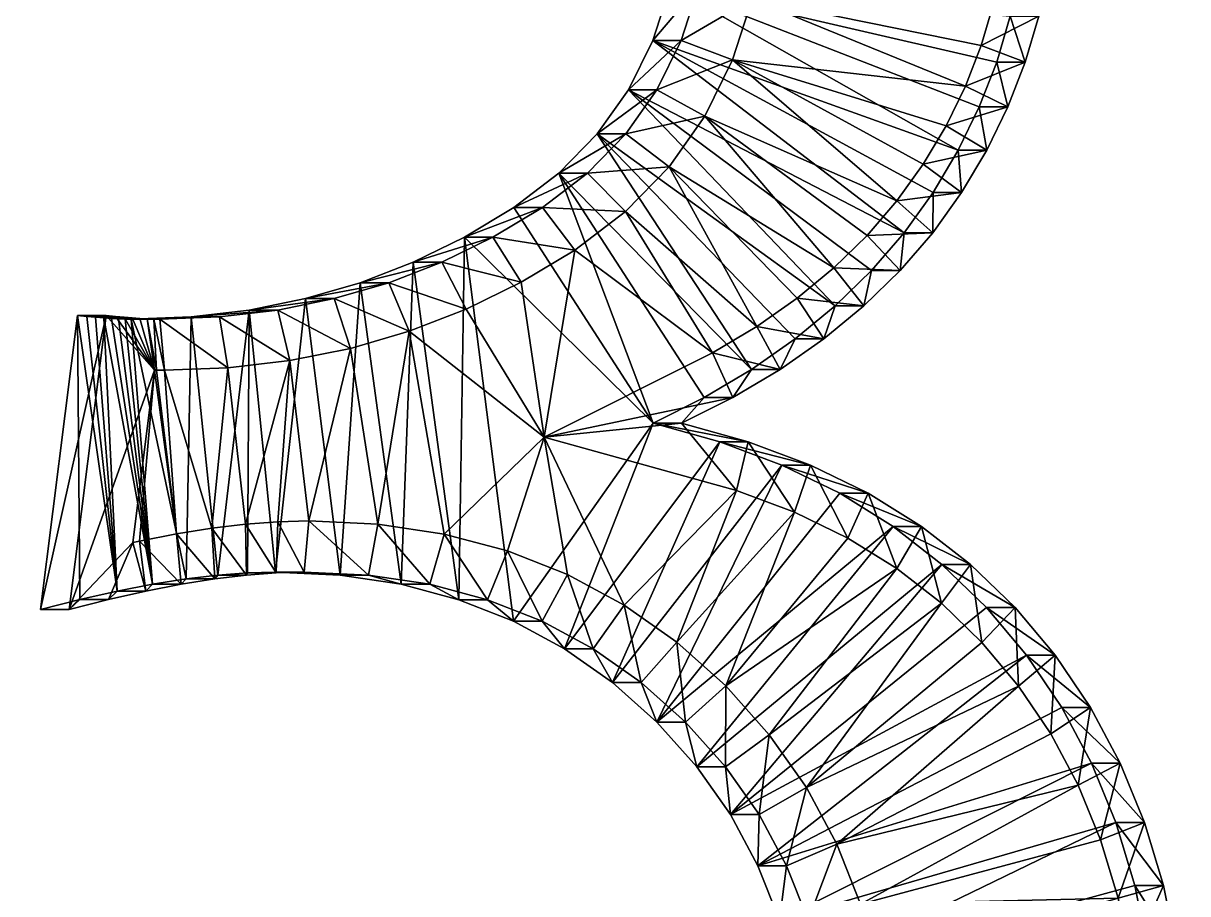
# Model space of a CAD drawing. Header units: metres. Extents: x -136 to 55, y -57 to 41.
# Drawn here: x -96.61 to -90.64, y -51.67 to -47.21 of the extents above; entities that cross this region are included whole.
import ezdxf

# ---------------------------------------------------------------- set-up
doc = ezdxf.new("R2010")
doc.units = ezdxf.units.M
doc.layers.get('0').update_dxf_attribs({"true_color": 0x57e057})

msp = doc.modelspace()

# ---------------------------------------------------------------- meshes
at = {"color": 74, "true_color": 0x58b11a}
mesh = msp.add_polyface(dxfattribs=at)
corners = [(-97.1551, -44.8393, 0.1743), (-97.0086, -44.8393, 1.6957), (-97.1883, -45.0314, 1.713), (-96.959, -44.6727, 0.1554), (-96.8125, -44.6727, 1.6769), (-96.7493, -44.5318, 0.1352), (-96.6028, -44.5318, 1.6567), (-94.3503, -48.3085, -0.0958), (-94.2038, -48.3085, 1.4257), (-93.9505, -48.1568, 1.4013), (-94.6126, -48.4369, -0.0705), (-94.4661, -48.4369, 1.4509), (-94.8837, -48.5419, -0.0444), (-94.7372, -48.5419, 1.477), (-95.1637, -48.6236, -0.0174), (-95.0172, -48.6236, 1.504), (-95.4526, -48.682, 0.0104), (-95.3061, -48.682, 1.5318), (-95.7504, -48.717, 0.039), (-95.6039, -48.717, 1.5605), (-96.2846, -48.7146, 0.0905), (-96.1381, -48.7146, 1.6119), (-96.0934, -48.7189, 1.6076), (-96.3321, -48.7095, 0.0951), (-96.1856, -48.7095, 1.6165), (-97.1883, -45.0314, 1.713), (-97.0086, -44.8393, 1.6957), (-96.8125, -44.6727, 1.6769), (-96.6028, -44.5318, 1.6567), (-94.2038, -48.3085, 1.4257), (-94.4661, -48.4369, 1.4509), (-94.7372, -48.5419, 1.477), (-95.0172, -48.6236, 1.504), (-95.3061, -48.682, 1.5318), (-95.6039, -48.717, 1.5605), (-96.1381, -48.7146, 1.6119), (-96.0934, -48.7189, 1.6076), (-96.1856, -48.7095, 1.6165), (-97.368, -44.8632, 1.9497), (-97.1675, -44.6489, 1.9304), (-96.9488, -44.4631, 1.9093), (-94.0588, -48.5393, 1.6311), (-94.3409, -48.6774, 1.6582), (-94.6329, -48.7905, 1.6863)]
mesh.append_faces([[corners[k] for k in face] for face in [(0, 3, 1), (3, 5, 4), (7, 10, 8), (10, 12, 11), (12, 14, 13), (14, 16, 15), (16, 18, 17), (20, 23, 21), (2, 1, 25), (1, 4, 26), (4, 6, 27), (8, 11, 29), (11, 13, 30), (13, 15, 31), (15, 17, 32), (17, 19, 33), (21, 24, 35), (25, 26, 38), (26, 27, 39), (27, 28, 40), (29, 30, 41), (30, 31, 42), (31, 32, 43)]], dxfattribs={"vtx1": -1, "color": 74})
mesh.append_faces([[corners[k] for k in face] for face in [(0, 1, 2), (3, 4, 1), (5, 6, 4), (7, 8, 9), (10, 11, 8), (12, 13, 11), (14, 15, 13), (16, 17, 15), (18, 19, 17), (20, 21, 22), (23, 24, 21), (1, 26, 25), (4, 27, 26), (6, 28, 27), (11, 30, 29), (13, 31, 30), (15, 32, 31), (17, 33, 32), (19, 34, 33), (21, 35, 36), (24, 37, 35), (26, 39, 38), (27, 40, 39), (30, 42, 41), (31, 43, 42)]], dxfattribs={"vtx2": -1, "color": 74})
mesh = msp.add_polyface(dxfattribs=at)
corners = [(-91.7124, -47.6407, -0.3498), (-91.6234, -47.4114, -0.3583), (-91.5659, -47.6407, 1.1717), (-91.4769, -47.4114, 1.1631), (-91.5542, -47.1755, -0.365), (-91.4077, -47.1755, 1.1564), (-91.5047, -46.933, -0.3698), (-91.3582, -46.933, 1.1517), (-91.4751, -46.6839, -0.3726), (-91.3286, -46.6839, 1.1488), (-91.4652, -46.4281, -0.3736), (-91.3187, -46.4281, 1.1479), (-91.4756, -46.1576, -0.3726), (-91.3291, -46.1576, 1.1489), (-91.5067, -45.8914, -0.3696), (-91.5659, -47.6407, 1.1717), (-91.4769, -47.4114, 1.1631), (-91.4077, -47.1755, 1.1564), (-91.3582, -46.933, 1.1517), (-91.3286, -46.6839, 1.1488), (-91.3187, -46.4281, 1.1479), (-91.3291, -46.1576, 1.1489), (-91.7839, -47.5351, 1.412), (-91.8831, -47.7381, 1.4216), (-91.703, -47.3266, 1.4042), (-91.6401, -47.1121, 1.3982), (-91.595, -46.8911, 1.3938), (-91.5679, -46.6632, 1.3912), (-91.5588, -46.4281, 1.3903), (-91.5684, -46.1779, 1.3913), (-91.3602, -45.8914, 1.1519), (-91.5971, -45.9322, 1.394), (-92.8114, -46.104, 1.511), (-92.7971, -46.3943, 1.5096), (-92.8165, -46.7515, 1.5114), (-92.8757, -47.0872, 1.5171), (-93.2257, -46.3936, -0.204), (-93.2435, -46.7214, -0.2023)]
mesh.append_faces([[corners[k] for k in face] for face in [(10, 36, 12), (8, 36, 10), (6, 37, 8)]], dxfattribs={"vtx0": -1, "vtx1": -1, "color": 74})
mesh.append_faces([[corners[k] for k in face] for face in [(0, 1, 2), (1, 4, 3), (4, 6, 5), (6, 8, 7), (8, 10, 9), (10, 12, 11), (12, 14, 13), (2, 3, 15), (3, 5, 16), (5, 7, 17), (7, 9, 18), (9, 11, 19), (11, 13, 20), (15, 16, 22), (16, 17, 24), (17, 18, 25), (18, 19, 26), (19, 20, 27), (20, 21, 28), (21, 30, 29)]], dxfattribs={"vtx1": -1, "color": 74})
mesh.append_faces([[corners[k] for k in face] for face in [(29, 31, 32), (28, 29, 33), (27, 28, 33), (26, 27, 34), (25, 26, 34), (24, 25, 35)]], dxfattribs={"vtx1": -1, "vtx2": -1, "color": 74})
mesh.append_faces([[corners[k] for k in face] for face in [(1, 3, 2), (4, 5, 3), (6, 7, 5), (8, 9, 7), (10, 11, 9), (12, 13, 11), (3, 16, 15), (5, 17, 16), (7, 18, 17), (9, 19, 18), (11, 20, 19), (13, 21, 20), (15, 22, 23), (16, 24, 22), (17, 25, 24), (18, 26, 25), (19, 27, 26), (20, 28, 27), (21, 29, 28)]], dxfattribs={"vtx2": -1, "color": 74})
mesh = msp.add_polyface(dxfattribs=at)
corners = [(-93.2387, -46.1307, -0.2028), (-93.2257, -46.3936, -0.204), (-93.0922, -46.1307, 1.3186), (-93.0792, -46.3936, 1.3174), (-93.2435, -46.7214, -0.2023), (-93.097, -46.7214, 1.3191), (-93.2968, -47.0239, -0.1972), (-93.1503, -47.0239, 1.3242), (-93.3857, -47.301, -0.1886), (-93.2392, -47.301, 1.3328), (-93.5102, -47.5529, -0.1767), (-93.3637, -47.5529, 1.3448), (-93.6702, -47.7795, -0.1612), (-93.0922, -46.1307, 1.3186), (-93.0792, -46.3936, 1.3174), (-93.097, -46.7214, 1.3191), (-93.1503, -47.0239, 1.3242), (-93.2392, -47.301, 1.3328), (-93.3637, -47.5529, 1.3448), (-93.5237, -47.7795, 1.3602), (-92.8114, -46.104, 1.511), (-92.7971, -46.3943, 1.5096), (-92.8165, -46.7515, 1.5114), (-92.8757, -47.0872, 1.5171), (-92.976, -47.4, 1.5268), (-93.1182, -47.6878, 1.5405), (-93.5237, -47.7795, 1.3602), (-91.5684, -46.1779, 1.3913), (-91.5679, -46.6632, 1.3912), (-91.6401, -47.1121, 1.3982), (-91.7839, -47.5351, 1.412), (-91.703, -47.3266, 1.4042), (-91.8831, -47.7381, 1.4216), (-91.4756, -46.1576, -0.3726), (-91.4751, -46.6839, -0.3726), (-91.5542, -47.1755, -0.365), (-91.5047, -46.933, -0.3698), (-91.6234, -47.4114, -0.3583), (-91.7124, -47.6407, -0.3498), (-91.8211, -47.8633, -0.3393)]
mesh.append_faces([[corners[k] for k in face] for face in [(35, 4, 36), (37, 6, 35), (38, 6, 37), (39, 6, 38)]], dxfattribs={"vtx0": -1, "vtx1": -1, "color": 74})
mesh.append_faces([[corners[k] for k in face] for face in [(27, 20, 21), (28, 21, 22), (29, 22, 23), (30, 23, 24), (33, 1, 0), (34, 4, 1), (35, 6, 4), (39, 8, 6)]], dxfattribs={"vtx0": -1, "vtx2": -1, "color": 74})
mesh.append_faces([[corners[k] for k in face] for face in [(0, 1, 2), (1, 4, 3), (4, 6, 5), (6, 8, 7), (8, 10, 9), (10, 12, 11), (2, 3, 13), (3, 5, 14), (5, 7, 15), (7, 9, 16), (9, 11, 17), (11, 19, 18), (13, 14, 20), (14, 15, 21), (15, 16, 22), (16, 17, 23), (17, 18, 24), (18, 26, 25)]], dxfattribs={"vtx1": -1, "color": 74})
mesh.append_faces([[corners[k] for k in face] for face in [(30, 31, 23), (32, 30, 24)]], dxfattribs={"vtx1": -1, "vtx2": -1, "color": 74})
mesh.append_faces([[corners[k] for k in face] for face in [(1, 3, 2), (4, 5, 3), (6, 7, 5), (8, 9, 7), (10, 11, 9), (3, 14, 13), (5, 15, 14), (7, 16, 15), (9, 17, 16), (11, 18, 17), (14, 21, 20), (15, 22, 21), (16, 23, 22), (17, 24, 23), (18, 25, 24)]], dxfattribs={"vtx2": -1, "color": 74})
mesh = msp.add_polyface(dxfattribs=at)
corners = [(-93.1221, -49.1309, -0.214), (-92.8792, -48.9868, -0.2374), (-92.9756, -49.1309, 1.3074), (-92.7327, -48.9868, 1.284), (-92.6553, -48.8302, -0.259), (-93.6702, -47.7795, -0.1612), (-93.5237, -47.7795, 1.3602), (-93.3637, -47.5529, 1.3448), (-93.8658, -47.9808, -0.1424), (-93.7193, -47.9808, 1.379), (-94.097, -48.1568, -0.1202), (-93.9505, -48.1568, 1.4013), (-94.3503, -48.3085, -0.0958), (-92.9756, -49.1309, 1.3074), (-92.7327, -48.9868, 1.284), (-93.5237, -47.7795, 1.3602), (-93.3637, -47.5529, 1.3448), (-93.7193, -47.9808, 1.379), (-93.9505, -48.1568, 1.4013), (-94.2038, -48.3085, 1.4257), (-94.2038, -48.3085, 1.4257), (-93.0795, -48.9007, 1.5368), (-93.9412, -49.3339, 1.6197), (-92.8528, -48.7661, 1.5149), (-93.3019, -47.9479, 1.5582), (-93.1182, -47.6878, 1.5405), (-93.5253, -48.1778, 1.5797), (-93.7836, -48.3745, 1.6046), (-94.0588, -48.5393, 1.6311), (-92.135, -48.1231, 1.4458), (-92.976, -47.4, 1.5268), (-92.4569, -48.4656, 1.4768), (-92.6454, -48.6211, 1.495), (-94.3409, -48.6774, 1.6582), (-92.0976, -48.2856, -0.3127), (-93.5102, -47.5529, -0.1767), (-93.3857, -47.301, -0.1886), (-92.4504, -48.6611, -0.2787), (-93.384, -49.2626, -0.1888)]
mesh.append_faces([[corners[k] for k in face] for face in [(4, 5, 37), (1, 5, 4), (0, 8, 1), (38, 8, 0)]], dxfattribs={"vtx0": -1, "vtx1": -1, "color": 74})
mesh.append_faces([[corners[k] for k in face] for face in [(29, 30, 25), (31, 25, 24), (23, 24, 26), (21, 26, 27), (22, 27, 28), (22, 28, 33), (34, 35, 36), (37, 5, 35), (1, 8, 5), (38, 10, 8), (38, 12, 10)]], dxfattribs={"vtx0": -1, "vtx2": -1, "color": 74})
mesh.append_faces([[corners[k] for k in face] for face in [(0, 1, 2), (1, 4, 3), (5, 8, 6), (8, 10, 9), (10, 12, 11), (2, 3, 13), (6, 9, 15), (9, 11, 17), (11, 19, 18), (13, 14, 21), (15, 17, 24), (17, 18, 26), (18, 20, 27)]], dxfattribs={"vtx1": -1, "color": 74})
mesh.append_faces([[corners[k] for k in face] for face in [(32, 31, 24), (23, 32, 24), (21, 23, 26), (22, 21, 27)]], dxfattribs={"vtx1": -1, "vtx2": -1, "color": 74})
mesh.append_faces([[corners[k] for k in face] for face in [(1, 3, 2), (5, 6, 7), (8, 9, 6), (10, 11, 9), (3, 14, 13), (6, 15, 16), (9, 17, 15), (11, 18, 17), (19, 20, 18), (13, 21, 22), (14, 23, 21), (15, 24, 25), (17, 26, 24), (18, 27, 26), (20, 28, 27)]], dxfattribs={"vtx2": -1, "color": 74})
mesh = msp.add_polyface(dxfattribs=at)
corners = [(-92.6553, -48.8302, -0.259), (-92.5088, -48.8302, 1.2625), (-92.7327, -48.9868, 1.284), (-92.4504, -48.6611, -0.2787), (-92.3039, -48.6611, 1.2427), (-92.2645, -48.4796, -0.2966), (-92.118, -48.4796, 1.2248), (-92.0976, -48.2856, -0.3127), (-91.9511, -48.2856, 1.2088), (-91.9496, -48.0792, -0.3269), (-91.8031, -48.0792, 1.1945), (-91.8211, -47.8633, -0.3393), (-91.6746, -47.8633, 1.1821), (-91.7124, -47.6407, -0.3498), (-91.5659, -47.6407, 1.1717), (-92.7327, -48.9868, 1.284), (-92.5088, -48.8302, 1.2625), (-92.3039, -48.6611, 1.2427), (-92.118, -48.4796, 1.2248), (-91.9511, -48.2856, 1.2088), (-91.8031, -48.0792, 1.1945), (-91.6746, -47.8633, 1.1821), (-91.5659, -47.6407, 1.1717), (-92.8528, -48.7661, 1.5149), (-92.6454, -48.6211, 1.495), (-92.4569, -48.4656, 1.4768), (-92.2869, -48.2996, 1.4605), (-92.135, -48.1231, 1.4458), (-92.0004, -47.9352, 1.4329), (-91.8831, -47.7381, 1.4216), (-92.976, -47.4, 1.5268), (-93.1182, -47.6878, 1.5405), (-93.3857, -47.301, -0.1886), (-93.5102, -47.5529, -0.1767)]
mesh.append_faces([[corners[k] for k in face] for face in [(9, 32, 11), (7, 32, 9), (5, 33, 7), (3, 33, 5)]], dxfattribs={"vtx0": -1, "vtx1": -1, "color": 74})
mesh.append_faces([[corners[k] for k in face] for face in [(0, 3, 1), (3, 5, 4), (5, 7, 6), (7, 9, 8), (9, 11, 10), (11, 13, 12), (2, 1, 15), (1, 4, 16), (4, 6, 17), (6, 8, 18), (8, 10, 19), (10, 12, 20), (12, 14, 21), (15, 16, 23), (16, 17, 24), (17, 18, 25), (18, 19, 26), (19, 20, 27), (20, 21, 28), (21, 22, 29)]], dxfattribs={"vtx1": -1, "color": 74})
mesh.append_faces([[corners[k] for k in face] for face in [(28, 29, 30), (27, 28, 30), (26, 27, 31), (25, 26, 31)]], dxfattribs={"vtx1": -1, "vtx2": -1, "color": 74})
mesh.append_faces([[corners[k] for k in face] for face in [(0, 1, 2), (3, 4, 1), (5, 6, 4), (7, 8, 6), (9, 10, 8), (11, 12, 10), (13, 14, 12), (1, 16, 15), (4, 17, 16), (6, 18, 17), (8, 19, 18), (10, 20, 19), (12, 21, 20), (14, 22, 21), (16, 24, 23), (17, 25, 24), (18, 26, 25), (19, 27, 26), (20, 28, 27), (21, 29, 28)]], dxfattribs={"vtx2": -1, "color": 74})
mesh = msp.add_polyface(dxfattribs=at)
corners = [(-95.7504, -48.717, 0.039), (-96.057, -48.7287, 0.0686), (-95.6039, -48.717, 1.5605), (-95.9105, -48.7287, 1.59), (-96.0882, -48.7283, 0.0716), (-95.9417, -48.7283, 1.593), (-96.122, -48.7271, 0.0748), (-95.9755, -48.7271, 1.5963), (-96.1586, -48.7251, 0.0784), (-96.0121, -48.7251, 1.5998), (-96.1979, -48.7224, 0.0821), (-96.0514, -48.7224, 1.6036), (-96.2399, -48.7189, 0.0862), (-96.0934, -48.7189, 1.6076), (-96.2846, -48.7146, 0.0905), (-95.6039, -48.717, 1.5605), (-95.9105, -48.7287, 1.59), (-95.9417, -48.7283, 1.593), (-95.9755, -48.7271, 1.5963), (-96.0121, -48.7251, 1.5998), (-96.0514, -48.7224, 1.6036), (-96.0934, -48.7189, 1.6076), (-96.1381, -48.7146, 1.6119), (-95.0172, -48.6236, 1.504), (-94.9341, -48.8783, 1.7153), (-94.6329, -48.7905, 1.6863), (-95.3061, -48.682, 1.5318), (-95.2442, -48.941, 1.7452), (-95.5628, -48.9784, 1.7759), (-95.8863, -48.9907, 1.807), (-95.9268, -48.9902, 1.8109), (-95.937, -48.9899, 1.8119), (-96.1381, -48.7146, 1.6119), (-96.1856, -48.7095, 1.6165), (-93.9412, -49.3339, 1.6197), (-94.3409, -48.6774, 1.6582), (-95.1637, -48.6236, -0.0174), (-95.3173, -50.0251, -0.0026), (-95.4526, -48.682, 0.0104), (-94.8837, -48.5419, -0.0444), (-94.9871, -50.0408, -0.0344), (-94.3778, -50.1665, -0.0931), (-94.6126, -48.4369, -0.0705), (-94.3503, -48.3085, -0.0958), (-94.674, -50.0879, -0.0646)]
mesh.append_faces([[corners[k] for k in face] for face in [(18, 19, 31), (19, 20, 31), (20, 21, 31), (21, 32, 31), (32, 33, 31)]], dxfattribs={"color": 74})
mesh.append_faces([[corners[k] for k in face] for face in [(25, 34, 35), (36, 37, 38), (39, 40, 36)]], dxfattribs={"vtx0": -1, "vtx1": -1, "color": 74})
mesh.append_faces([[corners[k] for k in face] for face in [(41, 42, 43)]], dxfattribs={"vtx0": -1, "vtx2": -1, "color": 74})
mesh.append_faces([[corners[k] for k in face] for face in [(0, 1, 2), (1, 4, 3), (4, 6, 5), (6, 8, 7), (8, 10, 9), (10, 12, 11), (12, 14, 13), (2, 3, 15), (3, 5, 16), (5, 7, 17), (7, 9, 18), (9, 11, 19), (11, 13, 20), (13, 22, 21), (23, 26, 24), (26, 15, 27), (15, 16, 28), (16, 17, 29), (17, 18, 30)]], dxfattribs={"vtx1": -1, "color": 74})
mesh.append_faces([[corners[k] for k in face] for face in [(39, 42, 44)]], dxfattribs={"vtx1": -1, "vtx2": -1, "color": 74})
mesh.append_faces([[corners[k] for k in face] for face in [(1, 3, 2), (4, 5, 3), (6, 7, 5), (8, 9, 7), (10, 11, 9), (12, 13, 11), (3, 16, 15), (5, 17, 16), (7, 18, 17), (9, 19, 18), (11, 20, 19), (13, 21, 20), (23, 24, 25), (26, 27, 24), (15, 28, 27), (16, 29, 28), (17, 30, 29), (18, 31, 30)]], dxfattribs={"vtx2": -1, "color": 74})
mesh = msp.add_polyface(dxfattribs=at)
corners = [(-95.613, -50.0407, 0.0258), (-95.4604, -50.029, 0.0111), (-95.4665, -50.0407, 1.5473), (-95.3139, -50.029, 1.5326), (-95.3173, -50.0251, -0.0026), (-95.1708, -50.0251, 1.5188), (-94.9871, -50.0408, -0.0344), (-94.8406, -50.0408, 1.487), (-94.674, -50.0879, -0.0646), (-94.5275, -50.0879, 1.4568), (-94.3778, -50.1665, -0.0931), (-94.2313, -50.1665, 1.4283), (-95.4665, -50.0407, 1.5473), (-95.6289, -50.0602, 1.5629), (-95.3139, -50.029, 1.5326), (-95.1708, -50.0251, 1.5188), (-94.8406, -50.0408, 1.487), (-94.5275, -50.0879, 1.4568), (-94.2313, -50.1665, 1.4283), (-95.471, -49.7799, 1.767), (-95.6438, -49.8006, 1.7837), (-95.3064, -49.7673, 1.7512), (-95.1473, -49.7629, 1.7359), (-94.7942, -49.7797, 1.7019), (-94.4538, -49.8309, 1.6691), (-94.1292, -49.917, 1.6378), (-95.5628, -48.9784, 1.7759), (-95.2442, -48.941, 1.7452), (-93.9412, -49.3339, 1.6197), (-94.9341, -48.8783, 1.7153), (-94.6329, -48.7905, 1.6863), (-95.4526, -48.682, 0.0104), (-95.1637, -48.6236, -0.0174), (-94.8837, -48.5419, -0.0444), (-94.3503, -48.3085, -0.0958), (-94.0987, -50.2764, -0.12), (-94.6126, -48.4369, -0.0705)]
mesh.append_faces([[corners[k] for k in face] for face in [(10, 34, 35), (8, 36, 10)]], dxfattribs={"vtx0": -1, "vtx1": -1, "color": 74})
mesh.append_faces([[corners[k] for k in face] for face in [(30, 24, 28)]], dxfattribs={"vtx0": -1, "vtx1": -1, "vtx2": -1, "color": 74})
mesh.append_faces([[corners[k] for k in face] for face in [(26, 20, 19), (27, 19, 21), (27, 21, 22), (29, 22, 23), (30, 23, 24), (31, 1, 0), (31, 4, 1), (32, 6, 4), (33, 8, 6)]], dxfattribs={"vtx0": -1, "vtx2": -1, "color": 74})
mesh.append_faces([[corners[k] for k in face] for face in [(0, 1, 2), (1, 4, 3), (4, 6, 5), (6, 8, 7), (8, 10, 9), (2, 3, 12), (3, 5, 14), (5, 7, 15), (7, 9, 16), (9, 11, 17), (12, 14, 19), (14, 15, 21), (15, 16, 22), (16, 17, 23), (17, 18, 24)]], dxfattribs={"vtx1": -1, "color": 74})
mesh.append_faces([[corners[k] for k in face] for face in [(27, 26, 19), (24, 25, 28), (29, 27, 22), (30, 29, 23)]], dxfattribs={"vtx1": -1, "vtx2": -1, "color": 74})
mesh.append_faces([[corners[k] for k in face] for face in [(1, 3, 2), (4, 5, 3), (6, 7, 5), (8, 9, 7), (10, 11, 9), (2, 12, 13), (3, 14, 12), (5, 15, 14), (7, 16, 15), (9, 17, 16), (11, 18, 17), (12, 19, 20), (14, 21, 19), (15, 22, 21), (16, 23, 22), (17, 24, 23), (18, 25, 24)]], dxfattribs={"vtx2": -1, "color": 74})
mesh = msp.add_polyface(dxfattribs=at)
corners = [(-92.4277, -49.6214, -0.2809), (-92.7237, -49.4766, -0.2524), (-92.2812, -49.6214, 1.2405), (-92.5772, -49.4766, 1.269), (-93.0425, -49.357, -0.2217), (-92.896, -49.357, 1.2997), (-93.384, -49.2626, -0.1888), (-93.2375, -49.2626, 1.3326), (-93.1221, -49.1309, -0.214), (-92.9756, -49.1309, 1.3074), (-94.0987, -50.2764, -0.12), (-93.9522, -50.2764, 1.4014), (-94.2313, -50.1665, 1.4283), (-93.8366, -50.4177, -0.1452), (-93.6901, -50.4177, 1.3762), (-92.5772, -49.4766, 1.269), (-92.2812, -49.6214, 1.2405), (-92.896, -49.357, 1.2997), (-93.2375, -49.2626, 1.3326), (-92.9756, -49.1309, 1.3074), (-94.2313, -50.1665, 1.4283), (-93.9522, -50.2764, 1.4014), (-93.6901, -50.4177, 1.3762), (-92.6592, -49.7177, 1.4963), (-92.3862, -49.8512, 1.47), (-92.9555, -49.6066, 1.5248), (-93.9412, -49.3339, 1.6197), (-94.1292, -49.917, 1.6378), (-93.8216, -50.0382, 1.6082), (-93.5321, -50.1943, 1.5804), (-93.0117, -50.6088, 1.5302), (-92.1357, -50.0069, 1.4459), (-93.2619, -50.3848, 1.5543), (-93.3636, -50.7946, -0.1908), (-92.1543, -49.7913, -0.3072), (-93.5916, -50.5905, -0.1688), (-94.3503, -48.3085, -0.0958)]
mesh.append_faces([[corners[k] for k in face] for face in [(35, 1, 33), (13, 4, 35), (10, 6, 13)]], dxfattribs={"vtx0": -1, "vtx1": -1, "color": 74})
mesh.append_faces([[corners[k] for k in face] for face in [(10, 36, 6)]], dxfattribs={"vtx0": -1, "vtx1": -1, "vtx2": -1, "color": 74})
mesh.append_faces([[corners[k] for k in face] for face in [(30, 31, 24), (30, 24, 23), (32, 23, 25), (29, 25, 26), (33, 0, 34), (33, 1, 0), (35, 4, 1), (13, 6, 4)]], dxfattribs={"vtx0": -1, "vtx2": -1, "color": 74})
mesh.append_faces([[corners[k] for k in face] for face in [(0, 1, 2), (1, 4, 3), (4, 6, 5), (6, 8, 7), (10, 13, 11), (3, 5, 15), (5, 7, 17), (7, 9, 18), (12, 11, 20), (11, 14, 21), (15, 17, 23), (17, 18, 25), (18, 19, 26), (20, 21, 27), (21, 22, 28)]], dxfattribs={"vtx1": -1, "color": 74})
mesh.append_faces([[corners[k] for k in face] for face in [(32, 30, 23), (29, 32, 25), (28, 29, 26), (27, 28, 26)]], dxfattribs={"vtx1": -1, "vtx2": -1, "color": 74})
mesh.append_faces([[corners[k] for k in face] for face in [(1, 3, 2), (4, 5, 3), (6, 7, 5), (8, 9, 7), (10, 11, 12), (13, 14, 11), (3, 15, 16), (5, 17, 15), (7, 18, 17), (9, 19, 18), (11, 21, 20), (14, 22, 21), (15, 23, 24), (17, 25, 23), (18, 26, 25), (21, 28, 27), (22, 29, 28)]], dxfattribs={"vtx2": -1, "color": 74})
mesh = msp.add_polyface(dxfattribs=at)
corners = [(-96.3321, -48.7095, 0.0951), (-96.5216, -50.2162, 0.1133), (-96.1856, -48.7095, 1.6165), (-96.3751, -50.2162, 1.6347), (-96.1291, -50.1226, 0.0755), (-95.9826, -50.1226, 1.5969), (-96.174, -50.1655, 1.6154), (-95.9474, -50.0875, 0.058), (-95.8009, -50.0875, 1.5795), (-95.7754, -50.0602, 0.0415), (-95.6289, -50.0602, 1.5629), (-95.613, -50.0407, 0.0258), (-95.4665, -50.0407, 1.5473), (-96.1856, -48.7095, 1.6165), (-96.3751, -50.2162, 1.6347), (-95.9826, -50.1226, 1.5969), (-96.174, -50.1655, 1.6154), (-95.8009, -50.0875, 1.5795), (-95.6289, -50.0602, 1.5629), (-95.937, -48.9899, 1.8119), (-96.0482, -49.8735, 1.8226), (-96.0147, -49.866, 1.8194), (-95.825, -49.8294, 1.8011), (-95.6438, -49.8006, 1.7837), (-95.4665, -50.0407, 1.5473), (-95.9268, -48.9902, 1.8109), (-95.8863, -48.9907, 1.807), (-95.5628, -48.9784, 1.7759), (-96.3205, -50.1655, 0.0939), (-96.2846, -48.7146, 0.0905), (-96.2399, -48.7189, 0.0862), (-96.1979, -48.7224, 0.0821), (-96.1586, -48.7251, 0.0784), (-96.122, -48.7271, 0.0748), (-96.0882, -48.7283, 0.0716), (-96.057, -48.7287, 0.0686), (-95.7504, -48.717, 0.039), (-95.4526, -48.682, 0.0104)]
mesh.append_faces([[corners[k] for k in face] for face in [(14, 16, 20)]], dxfattribs={"color": 74})
mesh.append_faces([[corners[k] for k in face] for face in [(0, 28, 1)]], dxfattribs={"vtx0": -1, "color": 74})
mesh.append_faces([[corners[k] for k in face] for face in [(29, 4, 0), (30, 4, 29), (31, 4, 30), (32, 7, 31), (33, 7, 32), (34, 7, 33), (35, 7, 34), (36, 9, 35), (37, 11, 36)]], dxfattribs={"vtx0": -1, "vtx1": -1, "color": 74})
mesh.append_faces([[corners[k] for k in face] for face in [(19, 21, 22), (26, 22, 23), (0, 4, 28), (31, 7, 4), (35, 9, 7), (36, 11, 9)]], dxfattribs={"vtx0": -1, "vtx2": -1, "color": 74})
mesh.append_faces([[corners[k] for k in face] for face in [(0, 1, 2), (4, 7, 5), (7, 9, 8), (9, 11, 10), (2, 3, 13), (5, 8, 15), (8, 10, 17), (10, 12, 18), (13, 14, 19), (16, 15, 20), (15, 17, 21), (17, 18, 22), (18, 24, 23)]], dxfattribs={"vtx1": -1, "color": 74})
mesh.append_faces([[corners[k] for k in face] for face in [(25, 19, 22), (26, 25, 22), (27, 26, 23)]], dxfattribs={"vtx1": -1, "vtx2": -1, "color": 74})
mesh.append_faces([[corners[k] for k in face] for face in [(1, 3, 2), (4, 5, 6), (7, 8, 5), (9, 10, 8), (11, 12, 10), (3, 14, 13), (5, 15, 16), (8, 17, 15), (10, 18, 17), (14, 20, 19), (15, 21, 20), (17, 22, 21), (18, 23, 22), (19, 20, 21)]], dxfattribs={"vtx2": -1, "color": 74})
mesh = msp.add_polyface(dxfattribs=at)
corners = [(-91.1378, -51.0046, -0.4051), (-91.2902, -50.7189, -0.3904), (-90.9913, -51.0046, 1.1163), (-91.1437, -50.7189, 1.131), (-91.4703, -50.4518, -0.3731), (-91.3238, -50.4518, 1.1484), (-91.6756, -50.2065, -0.3533), (-91.5291, -50.2065, 1.1681), (-91.9036, -49.9863, -0.3314), (-91.7571, -49.9863, 1.1901), (-92.1543, -49.7913, -0.3072), (-92.0078, -49.7913, 1.2142), (-92.4277, -49.6214, -0.2809), (-92.2812, -49.6214, 1.2405), (-90.9913, -51.0046, 1.1163), (-91.1437, -50.7189, 1.131), (-91.3238, -50.4518, 1.1484), (-91.5291, -50.2065, 1.1681), (-91.7571, -49.9863, 1.1901), (-92.0078, -49.7913, 1.2142), (-92.2812, -49.6214, 1.2405), (-92.5772, -49.4766, 1.269), (-91.2065, -51.1166, 1.3564), (-91.3463, -50.8546, 1.3699), (-91.5112, -50.61, 1.3858), (-91.6989, -50.3857, 1.4038), (-91.9069, -50.1849, 1.4239), (-92.1357, -50.0069, 1.4459), (-92.3862, -49.8512, 1.47), (-92.5772, -49.4766, 1.269), (-92.4419, -51.4199, 1.4754), (-92.5979, -51.13, 1.4904), (-92.7881, -50.8594, 1.5087), (-92.8462, -51.5307, -0.2406), (-92.9873, -51.2683, -0.227), (-93.1598, -51.023, -0.2104)]
mesh.append_faces([[corners[k] for k in face] for face in [(30, 23, 24), (31, 24, 25), (31, 25, 26), (32, 26, 27), (33, 4, 1), (34, 6, 4), (34, 8, 6), (35, 10, 8)]], dxfattribs={"vtx0": -1, "vtx2": -1, "color": 74})
mesh.append_faces([[corners[k] for k in face] for face in [(0, 1, 2), (1, 4, 3), (4, 6, 5), (6, 8, 7), (8, 10, 9), (10, 12, 11), (2, 3, 14), (3, 5, 15), (5, 7, 16), (7, 9, 17), (9, 11, 18), (11, 13, 19), (13, 21, 20), (14, 15, 22), (15, 16, 23), (16, 17, 24), (17, 18, 25), (18, 19, 26), (19, 20, 27), (20, 29, 28)]], dxfattribs={"vtx1": -1, "color": 74})
mesh.append_faces([[corners[k] for k in face] for face in [(31, 30, 24), (32, 31, 26)]], dxfattribs={"vtx1": -1, "vtx2": -1, "color": 74})
mesh.append_faces([[corners[k] for k in face] for face in [(1, 3, 2), (4, 5, 3), (6, 7, 5), (8, 9, 7), (10, 11, 9), (12, 13, 11), (3, 15, 14), (5, 16, 15), (7, 17, 16), (9, 18, 17), (11, 19, 18), (13, 20, 19), (15, 23, 22), (16, 24, 23), (17, 25, 24), (18, 26, 25), (19, 27, 26), (20, 28, 27)]], dxfattribs={"vtx2": -1, "color": 74})
mesh = msp.add_polyface(dxfattribs=at)
corners = [(-93.8366, -50.4177, -0.1452), (-93.5916, -50.5905, -0.1688), (-93.6901, -50.4177, 1.3762), (-93.4451, -50.5905, 1.3526), (-93.3636, -50.7946, -0.1908), (-93.2171, -50.7946, 1.3307), (-93.1598, -51.023, -0.2104), (-93.0133, -51.023, 1.311), (-92.9873, -51.2683, -0.227), (-92.8408, -51.2683, 1.2944), (-92.8462, -51.5307, -0.2406), (-92.6997, -51.5307, 1.2808), (-92.7365, -51.81, -0.2512), (-92.59, -51.81, 1.2703), (-92.6581, -52.1062, -0.2587), (-92.5116, -52.1062, 1.2627), (-92.6111, -52.4195, -0.2632), (-92.4646, -52.4195, 1.2582), (-93.6901, -50.4177, 1.3762), (-93.4451, -50.5905, 1.3526), (-93.2171, -50.7946, 1.3307), (-93.0133, -51.023, 1.311), (-92.8408, -51.2683, 1.2944), (-92.6997, -51.5307, 1.2808), (-92.59, -51.81, 1.2703), (-92.5116, -52.1062, 1.2627), (-92.4646, -52.4195, 1.2582), (-93.5321, -50.1943, 1.5804), (-93.2619, -50.3848, 1.5543), (-93.0117, -50.6088, 1.5302), (-92.7881, -50.8594, 1.5087), (-92.5979, -51.13, 1.4904), (-92.4419, -51.4199, 1.4754), (-92.3209, -51.7279, 1.4637), (-92.1357, -50.0069, 1.4459), (-91.9036, -49.9863, -0.3314), (-92.1543, -49.7913, -0.3072)]
mesh.append_faces([[corners[k] for k in face] for face in [(6, 35, 8), (4, 36, 6)]], dxfattribs={"vtx0": -1, "vtx1": -1, "color": 74})
mesh.append_faces([[corners[k] for k in face] for face in [(0, 1, 2), (1, 4, 3), (4, 6, 5), (6, 8, 7), (8, 10, 9), (10, 12, 11), (12, 14, 13), (14, 16, 15), (2, 3, 18), (3, 5, 19), (5, 7, 20), (7, 9, 21), (9, 11, 22), (11, 13, 23), (13, 15, 24), (15, 17, 25), (18, 19, 27), (19, 20, 28), (20, 21, 29), (21, 22, 30), (22, 23, 31), (23, 24, 32), (24, 25, 33)]], dxfattribs={"vtx1": -1, "color": 74})
mesh.append_faces([[corners[k] for k in face] for face in [(29, 30, 34)]], dxfattribs={"vtx1": -1, "vtx2": -1, "color": 74})
mesh.append_faces([[corners[k] for k in face] for face in [(1, 3, 2), (4, 5, 3), (6, 7, 5), (8, 9, 7), (10, 11, 9), (12, 13, 11), (14, 15, 13), (16, 17, 15), (3, 19, 18), (5, 20, 19), (7, 21, 20), (9, 22, 21), (11, 23, 22), (13, 24, 23), (15, 25, 24), (17, 26, 25), (19, 28, 27), (20, 29, 28), (21, 30, 29), (22, 31, 30), (23, 32, 31)]], dxfattribs={"vtx2": -1, "color": 74})
mesh = msp.add_polyface(dxfattribs=at)
corners = [(-96.5216, -50.2162, 0.1133), (-96.3205, -50.1655, 0.0939), (-96.3751, -50.2162, 1.6347), (-96.174, -50.1655, 1.6154), (-96.1291, -50.1226, 0.0755), (-94.3778, -50.1665, -0.0931), (-94.0987, -50.2764, -0.12), (-94.2313, -50.1665, 1.4283), (-97.378, -54.836, 0.1958), (-97.2315, -54.836, 1.7172), (-97.0395, -55.0353, 1.6987), (-97.5534, -54.6036, 0.2127), (-97.4069, -54.6036, 1.7341), (-97.7122, -54.3381, 0.228), (-97.5657, -54.3381, 1.7494), (-97.8544, -54.0396, 0.2416), (-97.7079, -54.0396, 1.7631), (-97.9799, -53.708, 0.2537), (-97.8335, -53.708, 1.7752), (-98.0889, -53.3433, 0.2642), (-97.9424, -53.3433, 1.7857), (-98.1812, -52.9456, 0.2731), (-98.0347, -52.9456, 1.7945), (-96.3751, -50.2162, 1.6347), (-96.174, -50.1655, 1.6154), (-95.9826, -50.1226, 1.5969), (-97.2315, -54.836, 1.7172), (-97.0395, -55.0353, 1.6987), (-97.4069, -54.6036, 1.7341), (-97.5657, -54.3381, 1.7494), (-97.7079, -54.0396, 1.7631), (-97.8335, -53.708, 1.7752), (-97.9424, -53.3433, 1.7857), (-98.0347, -52.9456, 1.7945), (-97.4089, -55.0069, 1.9536), (-97.6023, -54.7507, 1.9723), (-97.7747, -54.4624, 1.9889), (-97.9269, -54.1429, 2.0035), (-98.0596, -53.7924, 2.0163), (-98.1736, -53.4108, 2.0273), (-98.2144, -53.2352, 2.0312), (-98.9685, -54.8148, 2.1038), (-98.7445, -55.169, 2.0823), (-98.8423, -55.6741, 0.3368)]
mesh.append_faces([[corners[k] for k in face] for face in [(11, 43, 13)]], dxfattribs={"vtx0": -1, "vtx1": -1, "color": 74})
mesh.append_faces([[corners[k] for k in face] for face in [(0, 1, 2), (1, 4, 3), (5, 6, 7), (8, 11, 9), (11, 13, 12), (13, 15, 14), (15, 17, 16), (17, 19, 18), (19, 21, 20), (2, 3, 23), (3, 25, 24), (9, 12, 26), (12, 14, 28), (14, 16, 29), (16, 18, 30), (18, 20, 31), (20, 22, 32), (26, 28, 34), (28, 29, 35), (29, 30, 36), (30, 31, 37), (31, 32, 38), (32, 33, 39)]], dxfattribs={"vtx1": -1, "color": 74})
mesh.append_faces([[corners[k] for k in face] for face in [(36, 37, 41), (35, 36, 42)]], dxfattribs={"vtx1": -1, "vtx2": -1, "color": 74})
mesh.append_faces([[corners[k] for k in face] for face in [(1, 3, 2), (8, 9, 10), (11, 12, 9), (13, 14, 12), (15, 16, 14), (17, 18, 16), (19, 20, 18), (21, 22, 20), (3, 24, 23), (9, 26, 27), (12, 28, 26), (14, 29, 28), (16, 30, 29), (18, 31, 30), (20, 32, 31), (22, 33, 32), (28, 35, 34), (29, 36, 35), (30, 37, 36), (31, 38, 37), (32, 39, 38), (33, 40, 39)]], dxfattribs={"vtx2": -1, "color": 74})
mesh = msp.add_polyface(dxfattribs=at)
corners = [(-90.8053, -52.3323, -0.4371), (-90.6588, -52.3323, 1.0843), (-90.6449, -52.7105, 1.083), (-90.8468, -51.9726, -0.4331), (-90.7003, -51.9726, 1.0883), (-90.9161, -51.6314, -0.4264), (-90.7696, -51.6314, 1.095), (-91.0131, -51.3087, -0.4171), (-90.8666, -51.3087, 1.1043), (-91.1378, -51.0046, -0.4051), (-90.9913, -51.0046, 1.1163), (-90.6588, -52.3323, 1.0843), (-90.6449, -52.7105, 1.083), (-90.7003, -51.9726, 1.0883), (-90.7696, -51.6314, 1.095), (-90.8666, -51.3087, 1.1043), (-90.9913, -51.0046, 1.1163), (-90.8981, -52.3523, 1.3267), (-90.9372, -52.014, 1.3305), (-91.0018, -51.6956, 1.3367), (-91.0917, -51.3967, 1.3454), (-91.2065, -51.1166, 1.3564), (-92.59, -51.81, 1.2703), (-92.3209, -51.7279, 1.4637), (-92.4419, -51.4199, 1.4754), (-92.5116, -52.1062, 1.2627), (-92.2349, -52.0529, 1.4554), (-92.4646, -52.4195, 1.2582), (-92.1838, -52.3937, 1.4505), (-91.3463, -50.8546, 1.3699), (-92.6111, -52.4195, -0.2632), (-92.6581, -52.1062, -0.2587), (-92.7365, -51.81, -0.2512), (-92.8462, -51.5307, -0.2406), (-91.2902, -50.7189, -0.3904), (-92.9873, -51.2683, -0.227), (-91.4703, -50.4518, -0.3731)]
mesh.append_faces([[corners[k] for k in face] for face in [(31, 3, 30), (32, 7, 31), (33, 9, 32), (35, 36, 33)]], dxfattribs={"vtx0": -1, "vtx1": -1, "color": 74})
mesh.append_faces([[corners[k] for k in face] for face in [(28, 17, 18), (26, 18, 19), (23, 19, 20), (23, 20, 21), (24, 21, 29), (30, 3, 0), (31, 5, 3), (31, 7, 5), (32, 9, 7), (33, 34, 9)]], dxfattribs={"vtx0": -1, "vtx2": -1, "color": 74})
mesh.append_faces([[corners[k] for k in face] for face in [(0, 3, 1), (3, 5, 4), (5, 7, 6), (7, 9, 8), (1, 4, 11), (4, 6, 13), (6, 8, 14), (8, 10, 15), (11, 13, 17), (13, 14, 18), (14, 15, 19), (15, 16, 20), (25, 27, 26)]], dxfattribs={"vtx1": -1, "color": 74})
mesh.append_faces([[corners[k] for k in face] for face in [(26, 28, 18), (23, 26, 19), (24, 23, 21)]], dxfattribs={"vtx1": -1, "vtx2": -1, "color": 74})
mesh.append_faces([[corners[k] for k in face] for face in [(0, 1, 2), (3, 4, 1), (5, 6, 4), (7, 8, 6), (9, 10, 8), (1, 11, 12), (4, 13, 11), (6, 14, 13), (8, 15, 14), (10, 16, 15), (13, 18, 17), (14, 19, 18), (15, 20, 19), (16, 21, 20), (22, 23, 24), (25, 26, 23), (27, 28, 26)]], dxfattribs={"vtx2": -1, "color": 74})

doc.saveas('drawing.dxf')
